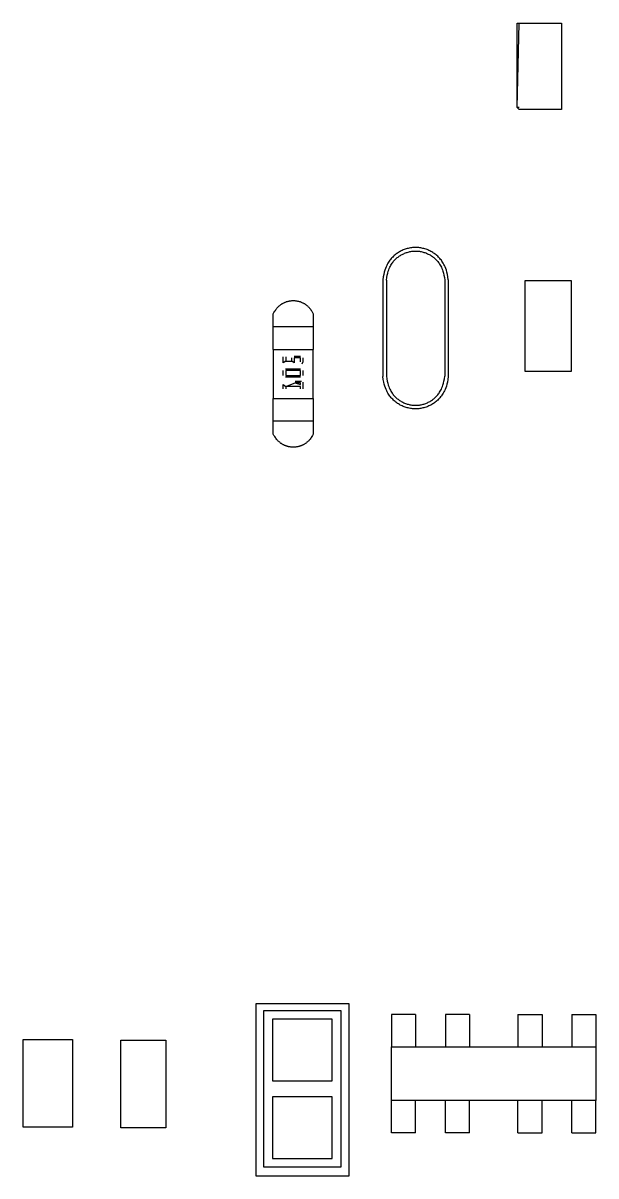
# Model space of a CAD drawing. Header units: millimetres. Extents: x -116 to 361, y -106 to 178.
# Drawn here: x 63.76 to 73.93, y 21.13 to 41.58 of the extents above; entities that cross this region are included whole.
import ezdxf

# ---------------------------------------------------------------- set-up
doc = ezdxf.new("R2010")
doc.units = ezdxf.units.MM
doc.layers.add('Edges', color=7, linetype='Continuous')

# ---------------------------------------------------------------- blocks, each defined once
blk = doc.blocks.new('Arduino Uno pl')
at = {"layer": 'Edges'}
for p, q in [((-1.286, 19.385), (-1.286, 20.885)), ((-1.286, 20.885), (-1.249, 20.885)), ((-1.286, 19.385), (-1.249, 20.885)), ((-1.249, 20.885), (-0.496, 20.885)), ((-0.496, 20.885), (-0.496, 19.35)), ((-1.249, 19.385), (-1.286, 19.385)), ((-1.249, 19.35), (-1.286, 19.385)), ((-0.496, 19.35), (-1.249, 19.35)), ((-3.667, 16.328), (-3.667, 14.615)), ((-3.604, 16.324), (-3.604, 14.619)), ((-2.568, 16.324), (-2.568, 14.619)), ((-2.505, 16.328), (-2.505, 14.615)), ((-1.141, 14.7), (-1.141, 16.315)), ((-1.141, 16.315), (-0.324, 16.315)), ((-0.324, 16.315), (-0.324, 14.7)), ((-5.611, 15.494), (-5.611, 15.728)), ((-4.901, 15.728), (-4.901, 15.494)), ((-4.901, 15.494), (-5.611, 15.494)), ((-5.611, 15.096), (-5.611, 15.494)), ((-4.901, 15.494), (-4.901, 15.096)), ((-5.611, 15.096), (-5.611, 14.225)), ((-5.611, 15.096), (-4.901, 15.096)), ((-5.435, 14.856), (-5.435, 14.962)), ((-5.391, 14.962), (-5.391, 14.886)), ((-5.282, 14.886), (-5.282, 14.947)), ((-5.238, 14.977), (-5.13, 14.977)), ((-5.13, 14.947), (-5.238, 14.947)), ((-5.238, 14.947), (-5.238, 14.856)), ((-5.13, 14.877), (-5.13, 14.947)), ((-5.085, 14.947), (-5.085, 14.877)), ((-4.901, 14.225), (-4.901, 15.096)), ((-5.391, 14.886), (-5.435, 14.856)), ((-5.393, 14.752), (-5.128, 14.752)), ((-5.391, 14.886), (-5.282, 14.886)), ((-5.238, 14.856), (-5.282, 14.886)), ((-5.085, 14.877), (-5.106, 14.835)), ((-5.435, 14.629), (-5.435, 14.723)), ((-5.128, 14.6), (-5.393, 14.6)), ((-5.13, 14.722), (-5.391, 14.722)), ((-5.391, 14.722), (-5.391, 14.63)), ((-5.391, 14.63), (-5.13, 14.63)), ((-5.222, 14.53), (-5.108, 14.53)), ((-5.13, 14.63), (-5.13, 14.722)), ((-5.085, 14.723), (-5.085, 14.629)), ((-0.324, 14.7), (-1.141, 14.7)), ((-5.435, 14.394), (-5.435, 14.47)), ((-5.435, 14.47), (-5.391, 14.439)), ((-5.391, 14.439), (-5.222, 14.5)), ((-5.13, 14.439), (-5.391, 14.439)), ((-5.391, 14.439), (-5.391, 14.394)), ((-5.13, 14.5), (-5.222, 14.5)), ((-5.222, 14.5), (-5.13, 14.47)), ((-5.13, 14.47), (-5.13, 14.5)), ((-5.13, 14.393), (-5.13, 14.439)), ((-5.085, 14.515), (-5.085, 14.393)), ((-5.611, 13.826), (-5.611, 14.225)), ((-5.611, 14.225), (-4.901, 14.225)), ((-4.901, 14.225), (-4.901, 13.826)), ((-5.611, 13.826), (-4.901, 13.826)), ((-5.611, 13.592), (-5.611, 13.826)), ((-4.901, 13.826), (-4.901, 13.592)), ((-5.924, 3.482), (-5.924, 0.43)), ((-4.263, 3.482), (-5.924, 3.482)), ((-4.263, 0.43), (-4.263, 3.482)), ((-5.786, 3.357), (-5.786, 0.594)), ((-4.405, 3.357), (-5.786, 3.357)), ((-4.405, 0.594), (-4.405, 3.357)), ((-3.085, 3.295), (-3.514, 3.295)), ((-3.514, 3.295), (-3.514, 2.721)), ((-3.085, 3.295), (-3.085, 2.721)), ((-2.558, 3.295), (-2.558, 2.721)), ((-2.129, 3.295), (-2.558, 3.295)), ((-2.129, 3.295), (-2.129, 2.721)), ((-1.271, 3.295), (-1.271, 2.721)), ((-1.271, 3.295), (-0.842, 3.295)), ((-0.842, 3.295), (-0.842, 2.721)), ((-0.314, 3.295), (-0.314, 2.721)), ((-0.314, 3.295), (0.115, 3.295)), ((0.115, 3.295), (0.115, 2.721)), ((-4.566, 3.214), (-5.625, 3.214)), ((-5.625, 3.214), (-5.625, 2.118)), ((-4.566, 2.118), (-4.566, 3.214)), ((-10.053, 1.296), (-10.053, 2.849)), ((-10.053, 2.849), (-9.178, 2.849)), ((-9.178, 2.849), (-9.178, 1.296)), ((-8.316, 2.84), (-7.521, 2.84)), ((-8.316, 1.285), (-8.316, 2.84)), ((-7.521, 2.84), (-7.521, 1.285)), ((-3.514, 2.721), (-3.085, 2.721)), ((-3.514, 1.77), (-3.514, 2.721)), ((-3.085, 2.721), (-2.558, 2.721)), ((-2.558, 2.721), (-2.129, 2.721)), ((-2.129, 2.721), (-1.271, 2.721)), ((-1.271, 2.721), (-0.842, 2.721)), ((-0.842, 2.721), (-0.314, 2.721)), ((-0.314, 2.721), (0.115, 2.721)), ((0.115, 2.721), (0.115, 1.77)), ((-5.625, 2.118), (-4.566, 2.118)), ((-5.625, 1.832), (-5.625, 0.737)), ((-4.566, 1.832), (-5.625, 1.832)), ((-4.566, 0.737), (-4.566, 1.832)), ((-3.514, 1.196), (-3.514, 1.77)), ((-3.085, 1.77), (-3.514, 1.77)), ((-3.085, 1.196), (-3.085, 1.77)), ((-2.558, 1.77), (-3.085, 1.77)), ((-2.558, 1.196), (-2.558, 1.77)), ((-2.129, 1.77), (-2.558, 1.77)), ((-2.129, 1.196), (-2.129, 1.77)), ((-1.271, 1.77), (-2.129, 1.77)), ((-1.271, 1.196), (-1.271, 1.77)), ((-0.842, 1.77), (-1.271, 1.77)), ((-0.842, 1.196), (-0.842, 1.77)), ((-0.314, 1.77), (-0.842, 1.77)), ((-0.314, 1.196), (-0.314, 1.77)), ((0.115, 1.77), (-0.314, 1.77)), ((0.115, 1.196), (0.115, 1.77)), ((-9.178, 1.296), (-10.053, 1.296)), ((-7.521, 1.285), (-8.316, 1.285)), ((-3.085, 1.196), (-3.514, 1.196)), ((-2.129, 1.196), (-2.558, 1.196)), ((-1.271, 1.196), (-0.842, 1.196)), ((-0.314, 1.196), (0.115, 1.196)), ((-5.625, 0.737), (-4.566, 0.737)), ((-5.924, 0.43), (-4.263, 0.43)), ((-5.786, 0.594), (-4.405, 0.594))]:
    blk.add_line(p, q, dxfattribs=at)
for points in [[(-2.505, 16.328), (-2.512, 16.38), (-2.521, 16.426), (-2.53, 16.466), (-2.54, 16.501), (-2.55, 16.532), (-2.561, 16.558), (-2.572, 16.582), (-2.583, 16.603), (-2.595, 16.623), (-2.606, 16.642), (-2.618, 16.66), (-2.629, 16.676), (-2.641, 16.692), (-2.654, 16.706), (-2.666, 16.72), (-2.679, 16.734), (-2.693, 16.747), (-2.707, 16.76), (-2.721, 16.772), (-2.736, 16.784), (-2.751, 16.795), (-2.767, 16.805), (-2.782, 16.816), (-2.798, 16.825), (-2.815, 16.834), (-2.832, 16.843), (-2.849, 16.851), (-2.866, 16.859), (-2.883, 16.866), (-2.901, 16.872), (-2.919, 16.878), (-2.937, 16.883), (-2.955, 16.887), (-2.974, 16.891), (-2.992, 16.895), (-3.011, 16.897), (-3.029, 16.9), (-3.048, 16.901), (-3.067, 16.902), (-3.086, 16.902), (-3.105, 16.902), (-3.123, 16.901), (-3.142, 16.9), (-3.161, 16.897), (-3.179, 16.895), (-3.198, 16.891), (-3.216, 16.887), (-3.235, 16.883), (-3.253, 16.878), (-3.271, 16.872), (-3.288, 16.866), (-3.306, 16.859), (-3.323, 16.851), (-3.34, 16.843), (-3.357, 16.834), (-3.373, 16.825), (-3.389, 16.816), (-3.405, 16.805), (-3.421, 16.795), (-3.436, 16.784), (-3.45, 16.772), (-3.465, 16.76), (-3.479, 16.747), (-3.492, 16.734), (-3.505, 16.72), (-3.518, 16.706), (-3.53, 16.692), (-3.542, 16.676), (-3.554, 16.66), (-3.566, 16.642), (-3.577, 16.623), (-3.588, 16.603), (-3.599, 16.582), (-3.61, 16.558), (-3.621, 16.532), (-3.631, 16.501), (-3.641, 16.466), (-3.651, 16.426), (-3.659, 16.38), (-3.667, 16.328)], [(-3.604, 16.324), (-3.596, 16.372), (-3.589, 16.414), (-3.58, 16.45), (-3.571, 16.482), (-3.562, 16.509), (-3.553, 16.533), (-3.543, 16.554), (-3.533, 16.573), (-3.523, 16.591), (-3.513, 16.607), (-3.502, 16.623), (-3.492, 16.638), (-3.481, 16.652), (-3.47, 16.665), (-3.459, 16.677), (-3.447, 16.689), (-3.435, 16.701), (-3.423, 16.712), (-3.41, 16.723), (-3.397, 16.733), (-3.384, 16.743), (-3.37, 16.753), (-3.356, 16.762), (-3.341, 16.771), (-3.327, 16.779), (-3.312, 16.786), (-3.297, 16.793), (-3.281, 16.8), (-3.266, 16.806), (-3.25, 16.812), (-3.234, 16.817), (-3.218, 16.822), (-3.202, 16.826), (-3.186, 16.829), (-3.169, 16.832), (-3.153, 16.835), (-3.136, 16.837), (-3.119, 16.838), (-3.103, 16.839), (-3.086, 16.839), (-3.069, 16.839), (-3.052, 16.838), (-3.036, 16.837), (-3.019, 16.835), (-3.003, 16.832), (-2.986, 16.829), (-2.97, 16.826), (-2.953, 16.822), (-2.937, 16.817), (-2.921, 16.812), (-2.906, 16.806), (-2.89, 16.8), (-2.875, 16.793), (-2.86, 16.786), (-2.845, 16.779), (-2.83, 16.771), (-2.816, 16.762), (-2.802, 16.753), (-2.788, 16.743), (-2.775, 16.733), (-2.761, 16.723), (-2.749, 16.712), (-2.736, 16.701), (-2.724, 16.689), (-2.713, 16.677), (-2.701, 16.665), (-2.69, 16.652), (-2.68, 16.638), (-2.669, 16.623), (-2.659, 16.607), (-2.649, 16.591), (-2.639, 16.573), (-2.629, 16.554), (-2.619, 16.533), (-2.609, 16.509), (-2.6, 16.482), (-2.591, 16.45), (-2.583, 16.414), (-2.575, 16.372), (-2.568, 16.324)], [(-5.611, 15.728), (-5.599, 15.751), (-5.587, 15.771), (-5.575, 15.788), (-5.565, 15.803), (-5.556, 15.816), (-5.547, 15.827), (-5.538, 15.837), (-5.53, 15.845), (-5.522, 15.853), (-5.514, 15.861), (-5.506, 15.868), (-5.498, 15.874), (-5.491, 15.881), (-5.483, 15.886), (-5.475, 15.892), (-5.468, 15.897), (-5.46, 15.902), (-5.452, 15.907), (-5.444, 15.912), (-5.436, 15.916), (-5.427, 15.92), (-5.419, 15.924), (-5.41, 15.928), (-5.402, 15.932), (-5.393, 15.935), (-5.384, 15.939), (-5.376, 15.942), (-5.367, 15.944), (-5.358, 15.947), (-5.349, 15.949), (-5.34, 15.951), (-5.33, 15.953), (-5.321, 15.955), (-5.312, 15.956), (-5.303, 15.958), (-5.293, 15.959), (-5.284, 15.96), (-5.275, 15.96), (-5.266, 15.96), (-5.256, 15.961), (-5.247, 15.96), (-5.238, 15.96), (-5.228, 15.96), (-5.219, 15.959), (-5.21, 15.958), (-5.2, 15.956), (-5.191, 15.955), (-5.182, 15.953), (-5.173, 15.951), (-5.164, 15.949), (-5.155, 15.947), (-5.146, 15.944), (-5.137, 15.942), (-5.128, 15.939), (-5.119, 15.935), (-5.111, 15.932), (-5.102, 15.928), (-5.093, 15.924), (-5.085, 15.92), (-5.077, 15.916), (-5.069, 15.912), (-5.06, 15.907), (-5.053, 15.902), (-5.045, 15.897), (-5.037, 15.892), (-5.029, 15.886), (-5.022, 15.881), (-5.014, 15.874), (-5.006, 15.868), (-4.999, 15.861), (-4.991, 15.853), (-4.983, 15.845), (-4.974, 15.837), (-4.966, 15.827), (-4.957, 15.816), (-4.947, 15.803), (-4.937, 15.788), (-4.926, 15.771), (-4.914, 15.751), (-4.901, 15.728)], [(-2.505, 14.615), (-2.512, 14.562), (-2.521, 14.516), (-2.53, 14.476), (-2.54, 14.442), (-2.55, 14.411), (-2.561, 14.385), (-2.572, 14.361), (-2.583, 14.34), (-2.595, 14.32), (-2.606, 14.301), (-2.618, 14.283), (-2.629, 14.267), (-2.641, 14.251), (-2.654, 14.236), (-2.666, 14.222), (-2.679, 14.209), (-2.693, 14.196), (-2.707, 14.183), (-2.721, 14.171), (-2.736, 14.159), (-2.751, 14.148), (-2.767, 14.137), (-2.782, 14.127), (-2.798, 14.118), (-2.815, 14.108), (-2.832, 14.1), (-2.849, 14.092), (-2.866, 14.084), (-2.883, 14.077), (-2.901, 14.071), (-2.919, 14.065), (-2.937, 14.06), (-2.955, 14.056), (-2.974, 14.052), (-2.992, 14.048), (-3.011, 14.045), (-3.029, 14.043), (-3.048, 14.042), (-3.067, 14.041), (-3.086, 14.041), (-3.105, 14.041), (-3.123, 14.042), (-3.142, 14.043), (-3.161, 14.045), (-3.179, 14.048), (-3.198, 14.052), (-3.216, 14.056), (-3.235, 14.06), (-3.253, 14.065), (-3.271, 14.071), (-3.288, 14.077), (-3.306, 14.084), (-3.323, 14.092), (-3.34, 14.1), (-3.357, 14.108), (-3.373, 14.118), (-3.389, 14.127), (-3.405, 14.137), (-3.421, 14.148), (-3.436, 14.159), (-3.45, 14.171), (-3.465, 14.183), (-3.479, 14.196), (-3.492, 14.209), (-3.505, 14.222), (-3.518, 14.236), (-3.53, 14.251), (-3.542, 14.267), (-3.554, 14.283), (-3.566, 14.301), (-3.577, 14.32), (-3.588, 14.34), (-3.599, 14.361), (-3.61, 14.385), (-3.621, 14.411), (-3.631, 14.442), (-3.641, 14.476), (-3.651, 14.516), (-3.659, 14.562), (-3.667, 14.615)], [(-3.604, 14.619), (-3.596, 14.571), (-3.589, 14.529), (-3.58, 14.493), (-3.571, 14.461), (-3.562, 14.434), (-3.553, 14.41), (-3.543, 14.389), (-3.533, 14.37), (-3.523, 14.352), (-3.513, 14.336), (-3.502, 14.32), (-3.492, 14.305), (-3.481, 14.291), (-3.47, 14.278), (-3.459, 14.266), (-3.447, 14.254), (-3.435, 14.242), (-3.423, 14.231), (-3.41, 14.22), (-3.397, 14.21), (-3.384, 14.2), (-3.37, 14.19), (-3.356, 14.181), (-3.341, 14.172), (-3.327, 14.164), (-3.312, 14.157), (-3.297, 14.149), (-3.281, 14.143), (-3.266, 14.137), (-3.25, 14.131), (-3.234, 14.126), (-3.218, 14.121), (-3.202, 14.117), (-3.186, 14.114), (-3.169, 14.111), (-3.153, 14.108), (-3.136, 14.106), (-3.119, 14.105), (-3.103, 14.104), (-3.086, 14.104), (-3.069, 14.104), (-3.052, 14.105), (-3.036, 14.106), (-3.019, 14.108), (-3.003, 14.111), (-2.986, 14.114), (-2.97, 14.117), (-2.953, 14.121), (-2.937, 14.126), (-2.921, 14.131), (-2.906, 14.137), (-2.89, 14.143), (-2.875, 14.149), (-2.86, 14.157), (-2.845, 14.164), (-2.83, 14.172), (-2.816, 14.181), (-2.802, 14.19), (-2.788, 14.2), (-2.775, 14.21), (-2.761, 14.22), (-2.749, 14.231), (-2.736, 14.242), (-2.724, 14.254), (-2.713, 14.266), (-2.701, 14.278), (-2.69, 14.291), (-2.68, 14.305), (-2.669, 14.32), (-2.659, 14.336), (-2.649, 14.352), (-2.639, 14.37), (-2.629, 14.389), (-2.619, 14.41), (-2.609, 14.434), (-2.6, 14.461), (-2.591, 14.493), (-2.583, 14.529), (-2.575, 14.571), (-2.568, 14.619)], [(-4.901, 13.592), (-4.914, 13.569), (-4.926, 13.549), (-4.937, 13.532), (-4.947, 13.517), (-4.957, 13.504), (-4.966, 13.493), (-4.974, 13.484), (-4.983, 13.475), (-4.991, 13.467), (-4.999, 13.459), (-5.006, 13.452), (-5.014, 13.446), (-5.022, 13.44), (-5.029, 13.434), (-5.037, 13.428), (-5.045, 13.423), (-5.053, 13.418), (-5.06, 13.413), (-5.069, 13.409), (-5.077, 13.404), (-5.085, 13.4), (-5.093, 13.396), (-5.102, 13.392), (-5.111, 13.388), (-5.119, 13.385), (-5.128, 13.382), (-5.137, 13.379), (-5.146, 13.376), (-5.155, 13.373), (-5.164, 13.371), (-5.173, 13.369), (-5.182, 13.367), (-5.191, 13.365), (-5.2, 13.364), (-5.21, 13.363), (-5.219, 13.362), (-5.228, 13.361), (-5.238, 13.36), (-5.247, 13.36), (-5.256, 13.36), (-5.266, 13.36), (-5.275, 13.36), (-5.284, 13.361), (-5.293, 13.362), (-5.303, 13.363), (-5.312, 13.364), (-5.321, 13.365), (-5.33, 13.367), (-5.34, 13.369), (-5.349, 13.371), (-5.358, 13.373), (-5.367, 13.376), (-5.376, 13.379), (-5.384, 13.382), (-5.393, 13.385), (-5.402, 13.388), (-5.41, 13.392), (-5.419, 13.396), (-5.427, 13.4), (-5.436, 13.404), (-5.444, 13.409), (-5.452, 13.413), (-5.46, 13.418), (-5.468, 13.423), (-5.475, 13.428), (-5.483, 13.434), (-5.491, 13.44), (-5.498, 13.446), (-5.506, 13.452), (-5.514, 13.459), (-5.522, 13.467), (-5.53, 13.475), (-5.538, 13.484), (-5.547, 13.493), (-5.556, 13.504), (-5.565, 13.517), (-5.575, 13.532), (-5.587, 13.549), (-5.599, 13.569), (-5.611, 13.592)]]:
    blk.add_lwpolyline(points, dxfattribs=at)

msp = doc.modelspace()

# ---------------------------------------------------------------- block references
msp.add_blockref('Arduino Uno pl', (73.81, 20.698))

doc.saveas('drawing.dxf')
